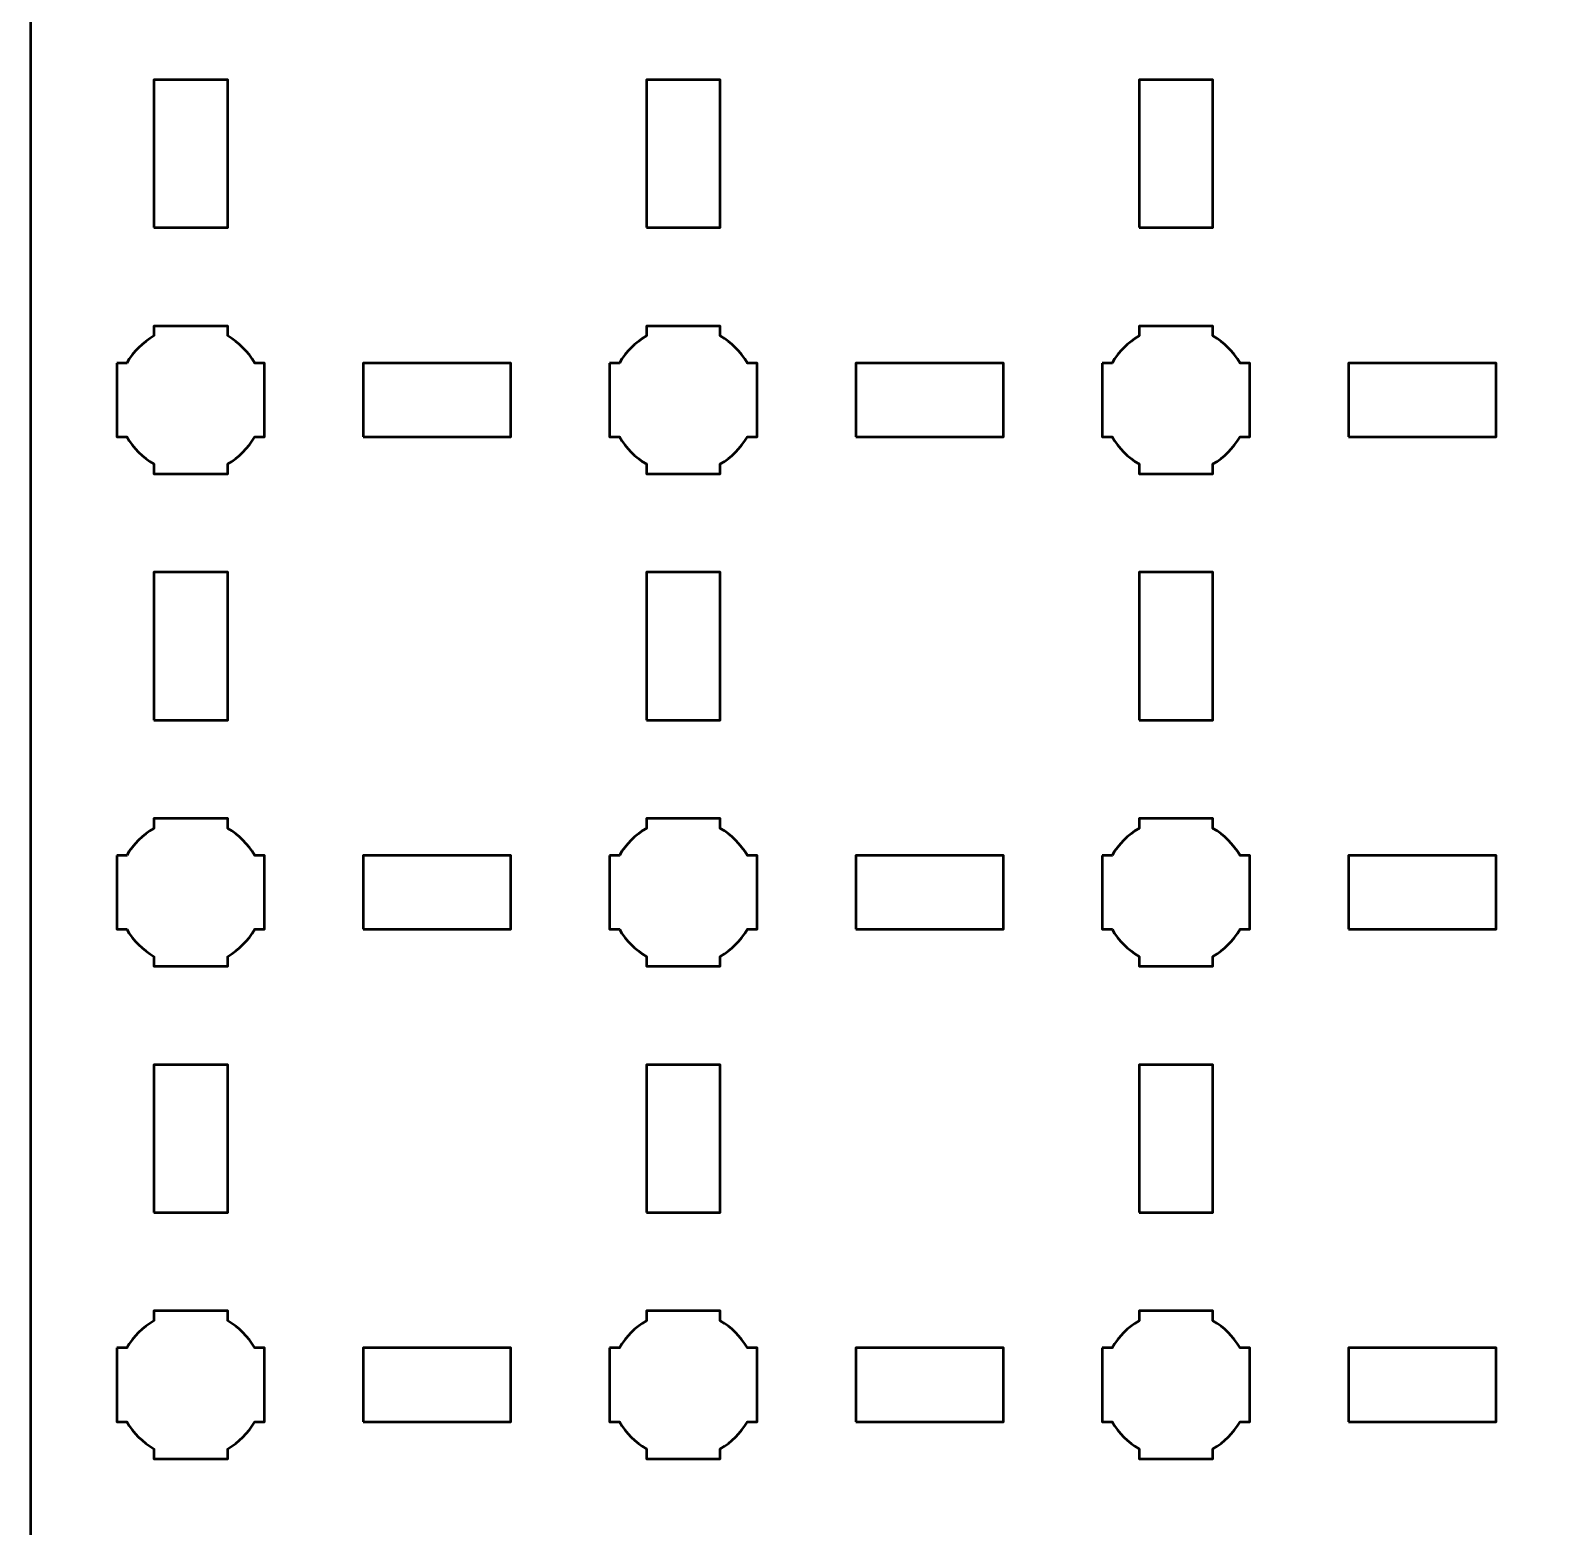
# Model space of a CAD drawing. Header units: centimetres. Extents: x -24.1 to 3.1, y -26.5 to -3.2.
# Drawn here: x -24.15 to -17.93, y -20.43 to -14.35 of the extents above; entities that cross this region are included whole.
import ezdxf

# ---------------------------------------------------------------- set-up
doc = ezdxf.new("R2010")
doc.units = ezdxf.units.CM
doc.header["$MEASUREMENT"] = 0
doc.layers.add('Layer 1', color=7, linetype='Continuous')

msp = doc.modelspace()

# ---------------------------------------------------------------- linework, layer by layer
at = {"layer": 'Layer 1', "lineweight": 53}
for points in [[(-23.65, -15.15), (-23.35, -15.15), (-23.35, -14.55), (-23.65, -14.55), (-23.65, -15.15)], [(-21.65, -15.15), (-21.35, -15.15), (-21.35, -14.55), (-21.65, -14.55), (-21.65, -15.15)], [(-19.65, -15.15), (-19.35, -15.15), (-19.35, -14.55), (-19.65, -14.55), (-19.65, -15.15)], [(-22.8, -16), (-22.2, -16), (-22.2, -15.7), (-22.8, -15.7), (-22.8, -16)], [(-20.8, -16), (-20.2, -16), (-20.2, -15.7), (-20.8, -15.7), (-20.8, -16)], [(-18.8, -16), (-18.2, -16), (-18.2, -15.7), (-18.8, -15.7), (-18.8, -16)], [(-23.65, -17.15), (-23.35, -17.15), (-23.35, -16.55), (-23.65, -16.55), (-23.65, -17.15)], [(-21.65, -17.15), (-21.35, -17.15), (-21.35, -16.55), (-21.65, -16.55), (-21.65, -17.15)], [(-19.65, -17.15), (-19.35, -17.15), (-19.35, -16.55), (-19.65, -16.55), (-19.65, -17.15)], [(-22.8, -18), (-22.2, -18), (-22.2, -17.7), (-22.8, -17.7), (-22.8, -18)], [(-20.8, -18), (-20.2, -18), (-20.2, -17.7), (-20.8, -17.7), (-20.8, -18)], [(-18.8, -18), (-18.2, -18), (-18.2, -17.7), (-18.8, -17.7), (-18.8, -18)], [(-23.65, -19.15), (-23.35, -19.15), (-23.35, -18.55), (-23.65, -18.55), (-23.65, -19.15)], [(-21.65, -19.15), (-21.35, -19.15), (-21.35, -18.55), (-21.65, -18.55), (-21.65, -19.15)], [(-19.65, -19.15), (-19.35, -19.15), (-19.35, -18.55), (-19.65, -18.55), (-19.65, -19.15)], [(-22.8, -20), (-22.2, -20), (-22.2, -19.7), (-22.8, -19.7), (-22.8, -20)], [(-20.8, -20), (-20.2, -20), (-20.2, -19.7), (-20.8, -19.7), (-20.8, -20)], [(-18.8, -20), (-18.2, -20), (-18.2, -19.7), (-18.8, -19.7), (-18.8, -20)]]:
    msp.add_lwpolyline(points, close=True, dxfattribs=at)
for points, knots in [([(-24.15, -26), (-24.15, -26), (-24.15, -3.7), (-24.15, -3.7), (-24.15, -3.7), (-24.15, -3.42391), (-23.92609, -3.2), (-23.65, -3.2), (-23.65, -3.2), (-23.65, -3.2), (2.65, -3.2), (2.65, -3.2), (2.65, -3.2), (2.92609, -3.2), (3.15, -3.42391), (3.15, -3.7), (3.15, -3.7), (3.15, -3.7), (3.15, -26), (3.15, -26), (3.15, -26), (3.15, -26.27609), (2.92609, -26.5), (2.65, -26.5), (2.65, -26.5), (2.65, -26.5), (-23.65, -26.5), (-23.65, -26.5), (-23.65, -26.5), (-23.92609, -26.5), (-24.15, -26.27609), (-24.15, -26)], [0, 0, 0, 0, 0.125, 0.125, 0.125, 0.125, 0.25, 0.25, 0.25, 0.25, 0.375, 0.375, 0.375, 0.375, 0.5, 0.5, 0.5, 0.5, 0.625, 0.625, 0.625, 0.625, 0.75, 0.75, 0.75, 0.75, 0.875, 0.875, 0.875, 0.875, 1, 1, 1, 1]), ([(-23.8, -15.7), (-23.8, -15.7), (-23.75985, -15.7), (-23.75985, -15.7), (-23.75985, -15.7), (-23.7335, -15.65447), (-23.69553, -15.6165), (-23.65, -15.59015), (-23.65, -15.59015), (-23.65, -15.59015), (-23.65, -15.55), (-23.65, -15.55), (-23.65, -15.55), (-23.65, -15.55), (-23.5, -15.55), (-23.5, -15.55), (-23.5, -15.55), (-23.5, -15.55), (-23.35, -15.55), (-23.35, -15.55), (-23.35, -15.55), (-23.35, -15.55), (-23.35, -15.59015), (-23.35, -15.59015), (-23.35, -15.59015), (-23.30447, -15.6165), (-23.2665, -15.65447), (-23.24015, -15.7), (-23.24015, -15.7), (-23.24015, -15.7), (-23.2, -15.7), (-23.2, -15.7), (-23.2, -15.7), (-23.2, -15.7), (-23.2, -15.85), (-23.2, -15.85), (-23.2, -15.85), (-23.2, -15.85), (-23.2, -16), (-23.2, -16), (-23.2, -16), (-23.2, -16), (-23.24015, -16), (-23.24015, -16), (-23.24015, -16), (-23.2665, -16.04553), (-23.30447, -16.0835), (-23.35, -16.10985), (-23.35, -16.10985), (-23.35, -16.10985), (-23.35, -16.15), (-23.35, -16.15), (-23.35, -16.15), (-23.35, -16.15), (-23.5, -16.15), (-23.5, -16.15), (-23.5, -16.15), (-23.5, -16.15), (-23.65, -16.15), (-23.65, -16.15), (-23.65, -16.15), (-23.65, -16.15), (-23.65, -16.10985), (-23.65, -16.10985), (-23.65, -16.10985), (-23.69553, -16.0835), (-23.7335, -16.04553), (-23.75985, -16), (-23.75985, -16), (-23.75985, -16), (-23.8, -16), (-23.8, -16), (-23.8, -16), (-23.8, -16), (-23.8, -15.85), (-23.8, -15.85), (-23.8, -15.85), (-23.8, -15.85), (-23.8, -15.7), (-23.8, -15.7)], [0, 0, 0, 0, 0.05, 0.05, 0.05, 0.05, 0.1, 0.1, 0.1, 0.1, 0.15, 0.15, 0.15, 0.15, 0.2, 0.2, 0.2, 0.2, 0.25, 0.25, 0.25, 0.25, 0.3, 0.3, 0.3, 0.3, 0.35, 0.35, 0.35, 0.35, 0.4, 0.4, 0.4, 0.4, 0.45, 0.45, 0.45, 0.45, 0.5, 0.5, 0.5, 0.5, 0.55, 0.55, 0.55, 0.55, 0.6, 0.6, 0.6, 0.6, 0.65, 0.65, 0.65, 0.65, 0.7, 0.7, 0.7, 0.7, 0.75, 0.75, 0.75, 0.75, 0.8, 0.8, 0.8, 0.8, 0.85, 0.85, 0.85, 0.85, 0.9, 0.9, 0.9, 0.9, 0.95, 0.95, 0.95, 0.95, 1, 1, 1, 1]), ([(-21.8, -15.7), (-21.8, -15.7), (-21.75985, -15.7), (-21.75985, -15.7), (-21.75985, -15.7), (-21.7335, -15.65447), (-21.69553, -15.6165), (-21.65, -15.59015), (-21.65, -15.59015), (-21.65, -15.59015), (-21.65, -15.55), (-21.65, -15.55), (-21.65, -15.55), (-21.65, -15.55), (-21.5, -15.55), (-21.5, -15.55), (-21.5, -15.55), (-21.5, -15.55), (-21.35, -15.55), (-21.35, -15.55), (-21.35, -15.55), (-21.35, -15.55), (-21.35, -15.59015), (-21.35, -15.59015), (-21.35, -15.59015), (-21.30447, -15.6165), (-21.2665, -15.65447), (-21.24015, -15.7), (-21.24015, -15.7), (-21.24015, -15.7), (-21.2, -15.7), (-21.2, -15.7), (-21.2, -15.7), (-21.2, -15.7), (-21.2, -15.85), (-21.2, -15.85), (-21.2, -15.85), (-21.2, -15.85), (-21.2, -16), (-21.2, -16), (-21.2, -16), (-21.2, -16), (-21.24015, -16), (-21.24015, -16), (-21.24015, -16), (-21.2665, -16.04553), (-21.30447, -16.0835), (-21.35, -16.10985), (-21.35, -16.10985), (-21.35, -16.10985), (-21.35, -16.15), (-21.35, -16.15), (-21.35, -16.15), (-21.35, -16.15), (-21.5, -16.15), (-21.5, -16.15), (-21.5, -16.15), (-21.5, -16.15), (-21.65, -16.15), (-21.65, -16.15), (-21.65, -16.15), (-21.65, -16.15), (-21.65, -16.10985), (-21.65, -16.10985), (-21.65, -16.10985), (-21.69553, -16.0835), (-21.7335, -16.04553), (-21.75985, -16), (-21.75985, -16), (-21.75985, -16), (-21.8, -16), (-21.8, -16), (-21.8, -16), (-21.8, -16), (-21.8, -15.85), (-21.8, -15.85), (-21.8, -15.85), (-21.8, -15.85), (-21.8, -15.7), (-21.8, -15.7)], [0, 0, 0, 0, 0.05, 0.05, 0.05, 0.05, 0.1, 0.1, 0.1, 0.1, 0.15, 0.15, 0.15, 0.15, 0.2, 0.2, 0.2, 0.2, 0.25, 0.25, 0.25, 0.25, 0.3, 0.3, 0.3, 0.3, 0.35, 0.35, 0.35, 0.35, 0.4, 0.4, 0.4, 0.4, 0.45, 0.45, 0.45, 0.45, 0.5, 0.5, 0.5, 0.5, 0.55, 0.55, 0.55, 0.55, 0.6, 0.6, 0.6, 0.6, 0.65, 0.65, 0.65, 0.65, 0.7, 0.7, 0.7, 0.7, 0.75, 0.75, 0.75, 0.75, 0.8, 0.8, 0.8, 0.8, 0.85, 0.85, 0.85, 0.85, 0.9, 0.9, 0.9, 0.9, 0.95, 0.95, 0.95, 0.95, 1, 1, 1, 1]), ([(-19.8, -15.7), (-19.8, -15.7), (-19.75985, -15.7), (-19.75985, -15.7), (-19.75985, -15.7), (-19.7335, -15.65447), (-19.69553, -15.6165), (-19.65, -15.59015), (-19.65, -15.59015), (-19.65, -15.59015), (-19.65, -15.55), (-19.65, -15.55), (-19.65, -15.55), (-19.65, -15.55), (-19.5, -15.55), (-19.5, -15.55), (-19.5, -15.55), (-19.5, -15.55), (-19.35, -15.55), (-19.35, -15.55), (-19.35, -15.55), (-19.35, -15.55), (-19.35, -15.59015), (-19.35, -15.59015), (-19.35, -15.59015), (-19.30447, -15.6165), (-19.2665, -15.65447), (-19.24015, -15.7), (-19.24015, -15.7), (-19.24015, -15.7), (-19.2, -15.7), (-19.2, -15.7), (-19.2, -15.7), (-19.2, -15.7), (-19.2, -15.85), (-19.2, -15.85), (-19.2, -15.85), (-19.2, -15.85), (-19.2, -16), (-19.2, -16), (-19.2, -16), (-19.2, -16), (-19.24015, -16), (-19.24015, -16), (-19.24015, -16), (-19.2665, -16.04553), (-19.30447, -16.0835), (-19.35, -16.10985), (-19.35, -16.10985), (-19.35, -16.10985), (-19.35, -16.15), (-19.35, -16.15), (-19.35, -16.15), (-19.35, -16.15), (-19.5, -16.15), (-19.5, -16.15), (-19.5, -16.15), (-19.5, -16.15), (-19.65, -16.15), (-19.65, -16.15), (-19.65, -16.15), (-19.65, -16.15), (-19.65, -16.10985), (-19.65, -16.10985), (-19.65, -16.10985), (-19.69553, -16.0835), (-19.7335, -16.04553), (-19.75985, -16), (-19.75985, -16), (-19.75985, -16), (-19.8, -16), (-19.8, -16), (-19.8, -16), (-19.8, -16), (-19.8, -15.85), (-19.8, -15.85), (-19.8, -15.85), (-19.8, -15.85), (-19.8, -15.7), (-19.8, -15.7)], [0, 0, 0, 0, 0.05, 0.05, 0.05, 0.05, 0.1, 0.1, 0.1, 0.1, 0.15, 0.15, 0.15, 0.15, 0.2, 0.2, 0.2, 0.2, 0.25, 0.25, 0.25, 0.25, 0.3, 0.3, 0.3, 0.3, 0.35, 0.35, 0.35, 0.35, 0.4, 0.4, 0.4, 0.4, 0.45, 0.45, 0.45, 0.45, 0.5, 0.5, 0.5, 0.5, 0.55, 0.55, 0.55, 0.55, 0.6, 0.6, 0.6, 0.6, 0.65, 0.65, 0.65, 0.65, 0.7, 0.7, 0.7, 0.7, 0.75, 0.75, 0.75, 0.75, 0.8, 0.8, 0.8, 0.8, 0.85, 0.85, 0.85, 0.85, 0.9, 0.9, 0.9, 0.9, 0.95, 0.95, 0.95, 0.95, 1, 1, 1, 1]), ([(-23.8, -17.7), (-23.8, -17.7), (-23.75985, -17.7), (-23.75985, -17.7), (-23.75985, -17.7), (-23.7335, -17.65447), (-23.69553, -17.6165), (-23.65, -17.59015), (-23.65, -17.59015), (-23.65, -17.59015), (-23.65, -17.55), (-23.65, -17.55), (-23.65, -17.55), (-23.65, -17.55), (-23.5, -17.55), (-23.5, -17.55), (-23.5, -17.55), (-23.5, -17.55), (-23.35, -17.55), (-23.35, -17.55), (-23.35, -17.55), (-23.35, -17.55), (-23.35, -17.59015), (-23.35, -17.59015), (-23.35, -17.59015), (-23.30447, -17.6165), (-23.2665, -17.65447), (-23.24015, -17.7), (-23.24015, -17.7), (-23.24015, -17.7), (-23.2, -17.7), (-23.2, -17.7), (-23.2, -17.7), (-23.2, -17.7), (-23.2, -17.85), (-23.2, -17.85), (-23.2, -17.85), (-23.2, -17.85), (-23.2, -18), (-23.2, -18), (-23.2, -18), (-23.2, -18), (-23.24015, -18), (-23.24015, -18), (-23.24015, -18), (-23.2665, -18.04553), (-23.30447, -18.0835), (-23.35, -18.10985), (-23.35, -18.10985), (-23.35, -18.10985), (-23.35, -18.15), (-23.35, -18.15), (-23.35, -18.15), (-23.35, -18.15), (-23.5, -18.15), (-23.5, -18.15), (-23.5, -18.15), (-23.5, -18.15), (-23.65, -18.15), (-23.65, -18.15), (-23.65, -18.15), (-23.65, -18.15), (-23.65, -18.10985), (-23.65, -18.10985), (-23.65, -18.10985), (-23.69553, -18.0835), (-23.7335, -18.04553), (-23.75985, -18), (-23.75985, -18), (-23.75985, -18), (-23.8, -18), (-23.8, -18), (-23.8, -18), (-23.8, -18), (-23.8, -17.85), (-23.8, -17.85), (-23.8, -17.85), (-23.8, -17.85), (-23.8, -17.7), (-23.8, -17.7)], [0, 0, 0, 0, 0.05, 0.05, 0.05, 0.05, 0.1, 0.1, 0.1, 0.1, 0.15, 0.15, 0.15, 0.15, 0.2, 0.2, 0.2, 0.2, 0.25, 0.25, 0.25, 0.25, 0.3, 0.3, 0.3, 0.3, 0.35, 0.35, 0.35, 0.35, 0.4, 0.4, 0.4, 0.4, 0.45, 0.45, 0.45, 0.45, 0.5, 0.5, 0.5, 0.5, 0.55, 0.55, 0.55, 0.55, 0.6, 0.6, 0.6, 0.6, 0.65, 0.65, 0.65, 0.65, 0.7, 0.7, 0.7, 0.7, 0.75, 0.75, 0.75, 0.75, 0.8, 0.8, 0.8, 0.8, 0.85, 0.85, 0.85, 0.85, 0.9, 0.9, 0.9, 0.9, 0.95, 0.95, 0.95, 0.95, 1, 1, 1, 1]), ([(-21.8, -17.7), (-21.8, -17.7), (-21.75985, -17.7), (-21.75985, -17.7), (-21.75985, -17.7), (-21.7335, -17.65447), (-21.69553, -17.6165), (-21.65, -17.59015), (-21.65, -17.59015), (-21.65, -17.59015), (-21.65, -17.55), (-21.65, -17.55), (-21.65, -17.55), (-21.65, -17.55), (-21.5, -17.55), (-21.5, -17.55), (-21.5, -17.55), (-21.5, -17.55), (-21.35, -17.55), (-21.35, -17.55), (-21.35, -17.55), (-21.35, -17.55), (-21.35, -17.59015), (-21.35, -17.59015), (-21.35, -17.59015), (-21.30447, -17.6165), (-21.2665, -17.65447), (-21.24015, -17.7), (-21.24015, -17.7), (-21.24015, -17.7), (-21.2, -17.7), (-21.2, -17.7), (-21.2, -17.7), (-21.2, -17.7), (-21.2, -17.85), (-21.2, -17.85), (-21.2, -17.85), (-21.2, -17.85), (-21.2, -18), (-21.2, -18), (-21.2, -18), (-21.2, -18), (-21.24015, -18), (-21.24015, -18), (-21.24015, -18), (-21.2665, -18.04553), (-21.30447, -18.0835), (-21.35, -18.10985), (-21.35, -18.10985), (-21.35, -18.10985), (-21.35, -18.15), (-21.35, -18.15), (-21.35, -18.15), (-21.35, -18.15), (-21.5, -18.15), (-21.5, -18.15), (-21.5, -18.15), (-21.5, -18.15), (-21.65, -18.15), (-21.65, -18.15), (-21.65, -18.15), (-21.65, -18.15), (-21.65, -18.10985), (-21.65, -18.10985), (-21.65, -18.10985), (-21.69553, -18.0835), (-21.7335, -18.04553), (-21.75985, -18), (-21.75985, -18), (-21.75985, -18), (-21.8, -18), (-21.8, -18), (-21.8, -18), (-21.8, -18), (-21.8, -17.85), (-21.8, -17.85), (-21.8, -17.85), (-21.8, -17.85), (-21.8, -17.7), (-21.8, -17.7)], [0, 0, 0, 0, 0.05, 0.05, 0.05, 0.05, 0.1, 0.1, 0.1, 0.1, 0.15, 0.15, 0.15, 0.15, 0.2, 0.2, 0.2, 0.2, 0.25, 0.25, 0.25, 0.25, 0.3, 0.3, 0.3, 0.3, 0.35, 0.35, 0.35, 0.35, 0.4, 0.4, 0.4, 0.4, 0.45, 0.45, 0.45, 0.45, 0.5, 0.5, 0.5, 0.5, 0.55, 0.55, 0.55, 0.55, 0.6, 0.6, 0.6, 0.6, 0.65, 0.65, 0.65, 0.65, 0.7, 0.7, 0.7, 0.7, 0.75, 0.75, 0.75, 0.75, 0.8, 0.8, 0.8, 0.8, 0.85, 0.85, 0.85, 0.85, 0.9, 0.9, 0.9, 0.9, 0.95, 0.95, 0.95, 0.95, 1, 1, 1, 1]), ([(-19.8, -17.7), (-19.8, -17.7), (-19.75985, -17.7), (-19.75985, -17.7), (-19.75985, -17.7), (-19.7335, -17.65447), (-19.69553, -17.6165), (-19.65, -17.59015), (-19.65, -17.59015), (-19.65, -17.59015), (-19.65, -17.55), (-19.65, -17.55), (-19.65, -17.55), (-19.65, -17.55), (-19.5, -17.55), (-19.5, -17.55), (-19.5, -17.55), (-19.5, -17.55), (-19.35, -17.55), (-19.35, -17.55), (-19.35, -17.55), (-19.35, -17.55), (-19.35, -17.59015), (-19.35, -17.59015), (-19.35, -17.59015), (-19.30447, -17.6165), (-19.2665, -17.65447), (-19.24015, -17.7), (-19.24015, -17.7), (-19.24015, -17.7), (-19.2, -17.7), (-19.2, -17.7), (-19.2, -17.7), (-19.2, -17.7), (-19.2, -17.85), (-19.2, -17.85), (-19.2, -17.85), (-19.2, -17.85), (-19.2, -18), (-19.2, -18), (-19.2, -18), (-19.2, -18), (-19.24015, -18), (-19.24015, -18), (-19.24015, -18), (-19.2665, -18.04553), (-19.30447, -18.0835), (-19.35, -18.10985), (-19.35, -18.10985), (-19.35, -18.10985), (-19.35, -18.15), (-19.35, -18.15), (-19.35, -18.15), (-19.35, -18.15), (-19.5, -18.15), (-19.5, -18.15), (-19.5, -18.15), (-19.5, -18.15), (-19.65, -18.15), (-19.65, -18.15), (-19.65, -18.15), (-19.65, -18.15), (-19.65, -18.10985), (-19.65, -18.10985), (-19.65, -18.10985), (-19.69553, -18.0835), (-19.7335, -18.04553), (-19.75985, -18), (-19.75985, -18), (-19.75985, -18), (-19.8, -18), (-19.8, -18), (-19.8, -18), (-19.8, -18), (-19.8, -17.85), (-19.8, -17.85), (-19.8, -17.85), (-19.8, -17.85), (-19.8, -17.7), (-19.8, -17.7)], [0, 0, 0, 0, 0.05, 0.05, 0.05, 0.05, 0.1, 0.1, 0.1, 0.1, 0.15, 0.15, 0.15, 0.15, 0.2, 0.2, 0.2, 0.2, 0.25, 0.25, 0.25, 0.25, 0.3, 0.3, 0.3, 0.3, 0.35, 0.35, 0.35, 0.35, 0.4, 0.4, 0.4, 0.4, 0.45, 0.45, 0.45, 0.45, 0.5, 0.5, 0.5, 0.5, 0.55, 0.55, 0.55, 0.55, 0.6, 0.6, 0.6, 0.6, 0.65, 0.65, 0.65, 0.65, 0.7, 0.7, 0.7, 0.7, 0.75, 0.75, 0.75, 0.75, 0.8, 0.8, 0.8, 0.8, 0.85, 0.85, 0.85, 0.85, 0.9, 0.9, 0.9, 0.9, 0.95, 0.95, 0.95, 0.95, 1, 1, 1, 1]), ([(-23.8, -19.7), (-23.8, -19.7), (-23.75985, -19.7), (-23.75985, -19.7), (-23.75985, -19.7), (-23.7335, -19.65447), (-23.69553, -19.6165), (-23.65, -19.59015), (-23.65, -19.59015), (-23.65, -19.59015), (-23.65, -19.55), (-23.65, -19.55), (-23.65, -19.55), (-23.65, -19.55), (-23.5, -19.55), (-23.5, -19.55), (-23.5, -19.55), (-23.5, -19.55), (-23.35, -19.55), (-23.35, -19.55), (-23.35, -19.55), (-23.35, -19.55), (-23.35, -19.59015), (-23.35, -19.59015), (-23.35, -19.59015), (-23.30447, -19.6165), (-23.2665, -19.65447), (-23.24015, -19.7), (-23.24015, -19.7), (-23.24015, -19.7), (-23.2, -19.7), (-23.2, -19.7), (-23.2, -19.7), (-23.2, -19.7), (-23.2, -19.85), (-23.2, -19.85), (-23.2, -19.85), (-23.2, -19.85), (-23.2, -20), (-23.2, -20), (-23.2, -20), (-23.2, -20), (-23.24015, -20), (-23.24015, -20), (-23.24015, -20), (-23.2665, -20.04553), (-23.30447, -20.0835), (-23.35, -20.10985), (-23.35, -20.10985), (-23.35, -20.10985), (-23.35, -20.15), (-23.35, -20.15), (-23.35, -20.15), (-23.35, -20.15), (-23.5, -20.15), (-23.5, -20.15), (-23.5, -20.15), (-23.5, -20.15), (-23.65, -20.15), (-23.65, -20.15), (-23.65, -20.15), (-23.65, -20.15), (-23.65, -20.10985), (-23.65, -20.10985), (-23.65, -20.10985), (-23.69553, -20.0835), (-23.7335, -20.04553), (-23.75985, -20), (-23.75985, -20), (-23.75985, -20), (-23.8, -20), (-23.8, -20), (-23.8, -20), (-23.8, -20), (-23.8, -19.85), (-23.8, -19.85), (-23.8, -19.85), (-23.8, -19.85), (-23.8, -19.7), (-23.8, -19.7)], [0, 0, 0, 0, 0.05, 0.05, 0.05, 0.05, 0.1, 0.1, 0.1, 0.1, 0.15, 0.15, 0.15, 0.15, 0.2, 0.2, 0.2, 0.2, 0.25, 0.25, 0.25, 0.25, 0.3, 0.3, 0.3, 0.3, 0.35, 0.35, 0.35, 0.35, 0.4, 0.4, 0.4, 0.4, 0.45, 0.45, 0.45, 0.45, 0.5, 0.5, 0.5, 0.5, 0.55, 0.55, 0.55, 0.55, 0.6, 0.6, 0.6, 0.6, 0.65, 0.65, 0.65, 0.65, 0.7, 0.7, 0.7, 0.7, 0.75, 0.75, 0.75, 0.75, 0.8, 0.8, 0.8, 0.8, 0.85, 0.85, 0.85, 0.85, 0.9, 0.9, 0.9, 0.9, 0.95, 0.95, 0.95, 0.95, 1, 1, 1, 1]), ([(-21.8, -19.7), (-21.8, -19.7), (-21.75985, -19.7), (-21.75985, -19.7), (-21.75985, -19.7), (-21.7335, -19.65447), (-21.69553, -19.6165), (-21.65, -19.59015), (-21.65, -19.59015), (-21.65, -19.59015), (-21.65, -19.55), (-21.65, -19.55), (-21.65, -19.55), (-21.65, -19.55), (-21.5, -19.55), (-21.5, -19.55), (-21.5, -19.55), (-21.5, -19.55), (-21.35, -19.55), (-21.35, -19.55), (-21.35, -19.55), (-21.35, -19.55), (-21.35, -19.59015), (-21.35, -19.59015), (-21.35, -19.59015), (-21.30447, -19.6165), (-21.2665, -19.65447), (-21.24015, -19.7), (-21.24015, -19.7), (-21.24015, -19.7), (-21.2, -19.7), (-21.2, -19.7), (-21.2, -19.7), (-21.2, -19.7), (-21.2, -19.85), (-21.2, -19.85), (-21.2, -19.85), (-21.2, -19.85), (-21.2, -20), (-21.2, -20), (-21.2, -20), (-21.2, -20), (-21.24015, -20), (-21.24015, -20), (-21.24015, -20), (-21.2665, -20.04553), (-21.30447, -20.0835), (-21.35, -20.10985), (-21.35, -20.10985), (-21.35, -20.10985), (-21.35, -20.15), (-21.35, -20.15), (-21.35, -20.15), (-21.35, -20.15), (-21.5, -20.15), (-21.5, -20.15), (-21.5, -20.15), (-21.5, -20.15), (-21.65, -20.15), (-21.65, -20.15), (-21.65, -20.15), (-21.65, -20.15), (-21.65, -20.10985), (-21.65, -20.10985), (-21.65, -20.10985), (-21.69553, -20.0835), (-21.7335, -20.04553), (-21.75985, -20), (-21.75985, -20), (-21.75985, -20), (-21.8, -20), (-21.8, -20), (-21.8, -20), (-21.8, -20), (-21.8, -19.85), (-21.8, -19.85), (-21.8, -19.85), (-21.8, -19.85), (-21.8, -19.7), (-21.8, -19.7)], [0, 0, 0, 0, 0.05, 0.05, 0.05, 0.05, 0.1, 0.1, 0.1, 0.1, 0.15, 0.15, 0.15, 0.15, 0.2, 0.2, 0.2, 0.2, 0.25, 0.25, 0.25, 0.25, 0.3, 0.3, 0.3, 0.3, 0.35, 0.35, 0.35, 0.35, 0.4, 0.4, 0.4, 0.4, 0.45, 0.45, 0.45, 0.45, 0.5, 0.5, 0.5, 0.5, 0.55, 0.55, 0.55, 0.55, 0.6, 0.6, 0.6, 0.6, 0.65, 0.65, 0.65, 0.65, 0.7, 0.7, 0.7, 0.7, 0.75, 0.75, 0.75, 0.75, 0.8, 0.8, 0.8, 0.8, 0.85, 0.85, 0.85, 0.85, 0.9, 0.9, 0.9, 0.9, 0.95, 0.95, 0.95, 0.95, 1, 1, 1, 1]), ([(-19.8, -19.7), (-19.8, -19.7), (-19.75985, -19.7), (-19.75985, -19.7), (-19.75985, -19.7), (-19.7335, -19.65447), (-19.69553, -19.6165), (-19.65, -19.59015), (-19.65, -19.59015), (-19.65, -19.59015), (-19.65, -19.55), (-19.65, -19.55), (-19.65, -19.55), (-19.65, -19.55), (-19.5, -19.55), (-19.5, -19.55), (-19.5, -19.55), (-19.5, -19.55), (-19.35, -19.55), (-19.35, -19.55), (-19.35, -19.55), (-19.35, -19.55), (-19.35, -19.59015), (-19.35, -19.59015), (-19.35, -19.59015), (-19.30447, -19.6165), (-19.2665, -19.65447), (-19.24015, -19.7), (-19.24015, -19.7), (-19.24015, -19.7), (-19.2, -19.7), (-19.2, -19.7), (-19.2, -19.7), (-19.2, -19.7), (-19.2, -19.85), (-19.2, -19.85), (-19.2, -19.85), (-19.2, -19.85), (-19.2, -20), (-19.2, -20), (-19.2, -20), (-19.2, -20), (-19.24015, -20), (-19.24015, -20), (-19.24015, -20), (-19.2665, -20.04553), (-19.30447, -20.0835), (-19.35, -20.10985), (-19.35, -20.10985), (-19.35, -20.10985), (-19.35, -20.15), (-19.35, -20.15), (-19.35, -20.15), (-19.35, -20.15), (-19.5, -20.15), (-19.5, -20.15), (-19.5, -20.15), (-19.5, -20.15), (-19.65, -20.15), (-19.65, -20.15), (-19.65, -20.15), (-19.65, -20.15), (-19.65, -20.10985), (-19.65, -20.10985), (-19.65, -20.10985), (-19.69553, -20.0835), (-19.7335, -20.04553), (-19.75985, -20), (-19.75985, -20), (-19.75985, -20), (-19.8, -20), (-19.8, -20), (-19.8, -20), (-19.8, -20), (-19.8, -19.85), (-19.8, -19.85), (-19.8, -19.85), (-19.8, -19.85), (-19.8, -19.7), (-19.8, -19.7)], [0, 0, 0, 0, 0.05, 0.05, 0.05, 0.05, 0.1, 0.1, 0.1, 0.1, 0.15, 0.15, 0.15, 0.15, 0.2, 0.2, 0.2, 0.2, 0.25, 0.25, 0.25, 0.25, 0.3, 0.3, 0.3, 0.3, 0.35, 0.35, 0.35, 0.35, 0.4, 0.4, 0.4, 0.4, 0.45, 0.45, 0.45, 0.45, 0.5, 0.5, 0.5, 0.5, 0.55, 0.55, 0.55, 0.55, 0.6, 0.6, 0.6, 0.6, 0.65, 0.65, 0.65, 0.65, 0.7, 0.7, 0.7, 0.7, 0.75, 0.75, 0.75, 0.75, 0.8, 0.8, 0.8, 0.8, 0.85, 0.85, 0.85, 0.85, 0.9, 0.9, 0.9, 0.9, 0.95, 0.95, 0.95, 0.95, 1, 1, 1, 1])]:
    msp.add_open_spline(points, degree=3, knots=knots, dxfattribs=at)

doc.saveas('drawing.dxf')
